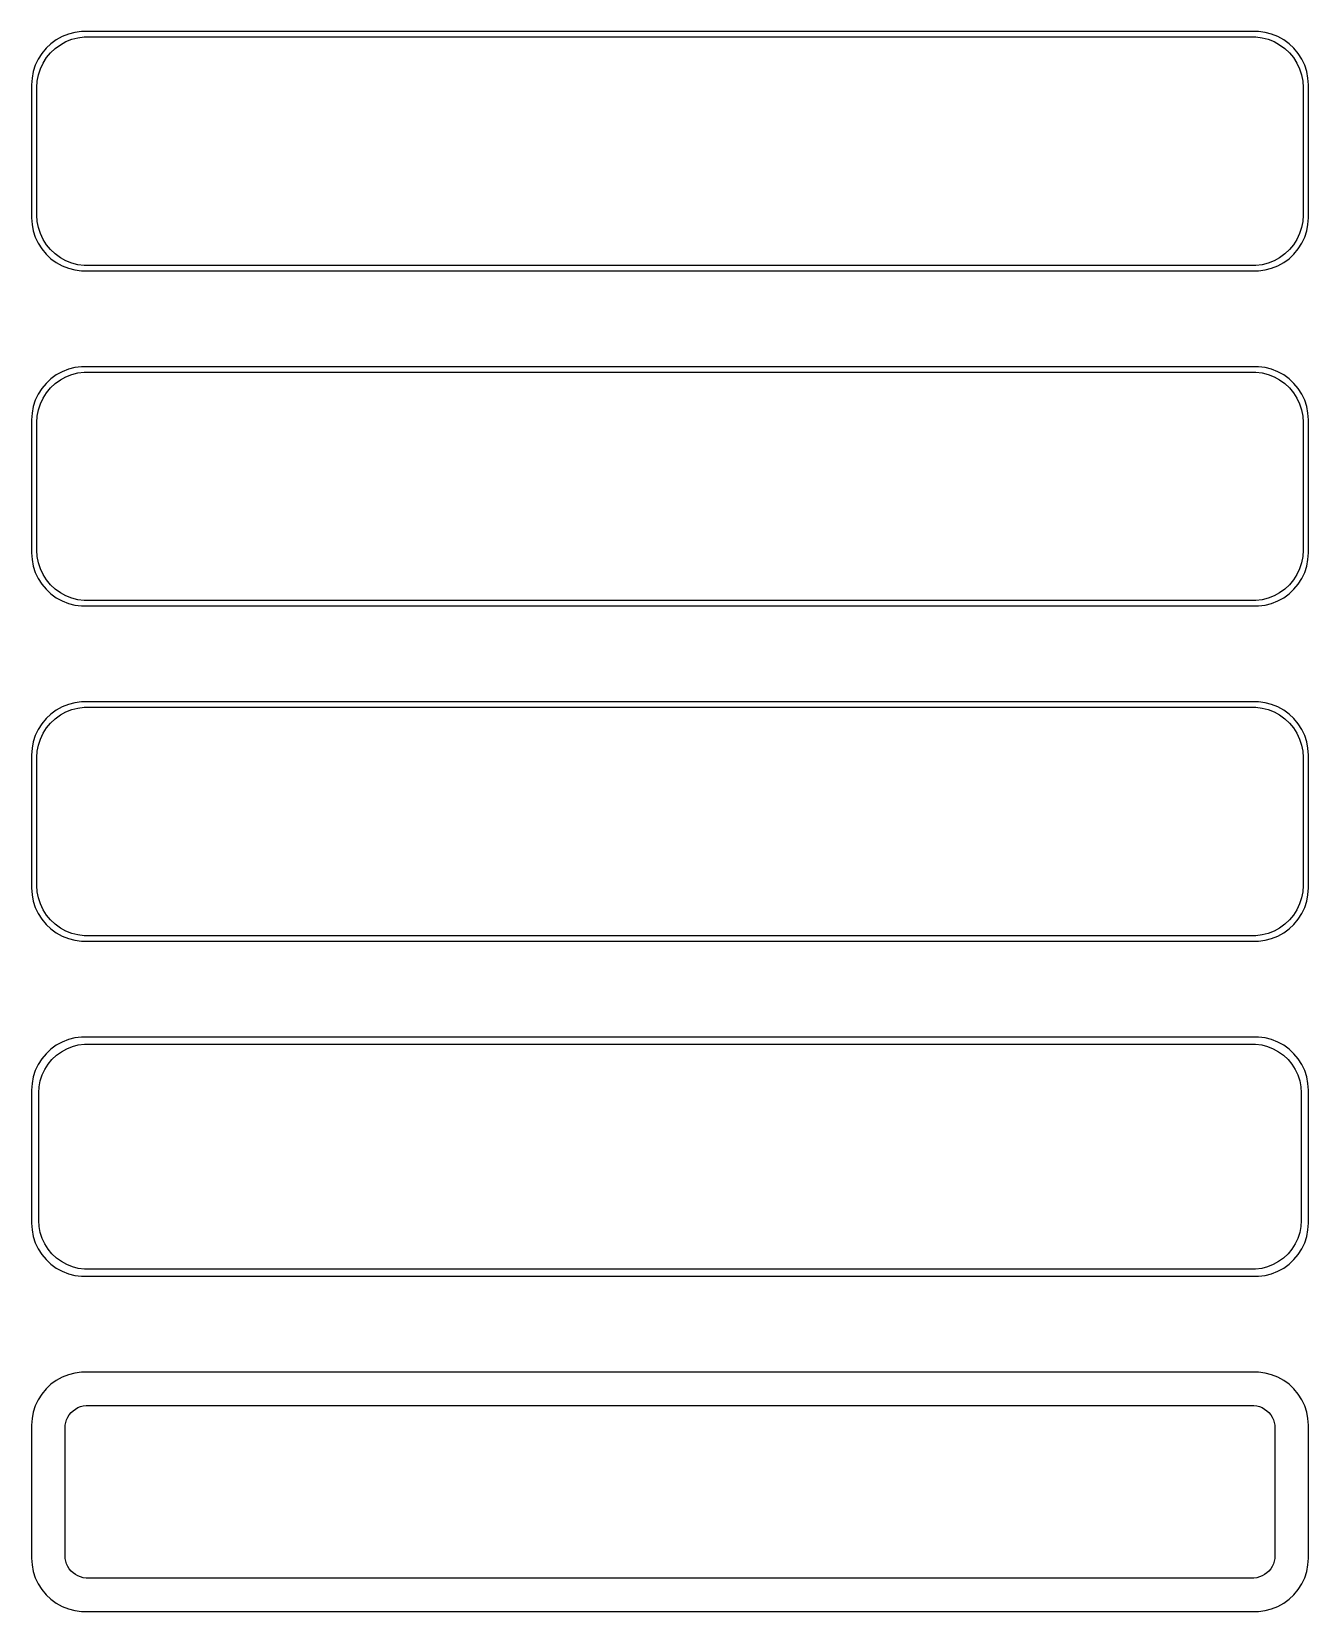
# Model space of a CAD drawing. Header units: metres. Extents: x -60 to 60, y 146 to 295.
import ezdxf

# ---------------------------------------------------------------- set-up
doc = ezdxf.new("R2010")
doc.units = ezdxf.units.M

msp = doc.modelspace()

# ---------------------------------------------------------------- linework, layer by layer
for p, q in [((-57.1289, 294.274), (-57.6791, 293.972)), ((-56.5451, 294.505), (-57.1289, 294.274)), ((-56.7724, 293.798), (-56.2178, 294.018)), ((-55.9369, 294.661), (-56.5451, 294.505)), ((-56.2178, 294.018), (-55.6401, 294.166)), ((-55.3139, 294.74), (-55.9369, 294.661)), ((-55.6401, 294.166), (-55.0482, 294.241)), ((55.3139, 294.74), (-55.3139, 294.74)), ((-55.0482, 294.241), (55.0482, 294.241)), ((55.0482, 294.241), (55.6401, 294.166)), ((55.9369, 294.661), (55.3139, 294.74)), ((55.6401, 294.166), (56.2178, 294.018)), ((56.5451, 294.505), (55.9369, 294.661)), ((56.2178, 294.018), (56.7724, 293.798)), ((57.1289, 294.274), (56.5451, 294.505)), ((57.6791, 293.972), (57.1289, 294.274)), ((-59.0451, 292.689), (-59.3815, 292.159)), ((-58.6448, 293.173), (-59.0451, 292.689)), ((-58.1871, 293.603), (-58.6448, 293.173)), ((-58.5928, 292.292), (-58.2126, 292.752)), ((-58.2126, 292.752), (-57.7778, 293.16)), ((-57.6791, 293.972), (-58.1871, 293.603)), ((-57.7778, 293.16), (-57.2952, 293.511)), ((-57.2952, 293.511), (-56.7724, 293.798)), ((56.7724, 293.798), (57.2952, 293.511)), ((57.2952, 293.511), (57.7778, 293.16)), ((58.1871, 293.603), (57.6791, 293.972)), ((57.7778, 293.16), (58.2126, 292.752)), ((58.6448, 293.173), (58.1871, 293.603)), ((58.2126, 292.752), (58.5928, 292.292)), ((59.0451, 292.689), (58.6448, 293.173)), ((59.3815, 292.159), (59.0451, 292.689)), ((-59.6489, 291.591), (-59.8429, 290.993)), ((-59.3815, 292.159), (-59.6489, 291.591)), ((-59.3508, 290.681), (-59.1664, 291.249)), ((-59.1664, 291.249), (-58.9124, 291.788)), ((-58.9124, 291.788), (-58.5928, 292.292)), ((58.5928, 292.292), (58.9124, 291.788)), ((58.9124, 291.788), (59.1664, 291.249)), ((59.1664, 291.249), (59.3508, 290.681)), ((59.6489, 291.591), (59.3815, 292.159)), ((59.8429, 290.993), (59.6489, 291.591)), ((-59.9606, 290.377), (-60, 289.75)), ((-60, 289.75), (-60, 277.25)), ((-59.8429, 290.993), (-59.9606, 290.377)), ((-59.5, 289.5), (-59.4625, 290.095)), ((-59.4625, 290.095), (-59.3508, 290.681)), ((59.3508, 290.681), (59.4625, 290.095)), ((59.4625, 290.095), (59.5, 289.5)), ((59.9606, 290.377), (59.8429, 290.993)), ((60, 289.75), (59.9606, 290.377)), ((60, 277.25), (60, 289.75)), ((-59.5, 277.5), (-59.5, 289.5)), ((59.5, 289.5), (59.5, 277.5)), ((-60, 277.25), (-59.9606, 276.623)), ((-59.9606, 276.623), (-59.8429, 276.007)), ((-59.4625, 276.905), (-59.5, 277.5)), ((-59.3508, 276.319), (-59.4625, 276.905)), ((-59.1664, 275.751), (-59.3508, 276.319)), ((59.3508, 276.319), (59.1664, 275.751)), ((59.4625, 276.905), (59.3508, 276.319)), ((59.5, 277.5), (59.4625, 276.905)), ((59.8429, 276.007), (59.9606, 276.623)), ((59.9606, 276.623), (60, 277.25)), ((-59.8429, 276.007), (-59.6489, 275.409)), ((-59.6489, 275.409), (-59.3815, 274.841)), ((-59.3815, 274.841), (-59.0451, 274.311)), ((-58.9124, 275.212), (-59.1664, 275.751)), ((-58.5928, 274.708), (-58.9124, 275.212)), ((-58.2126, 274.248), (-58.5928, 274.708)), ((58.5928, 274.708), (58.2126, 274.248)), ((58.9124, 275.212), (58.5928, 274.708)), ((59.1664, 275.751), (58.9124, 275.212)), ((59.0451, 274.311), (59.3815, 274.841)), ((59.3815, 274.841), (59.6489, 275.409)), ((59.6489, 275.409), (59.8429, 276.007)), ((-59.0451, 274.311), (-58.6448, 273.827)), ((-58.6448, 273.827), (-58.1871, 273.397)), ((-57.7778, 273.84), (-58.2126, 274.248)), ((-58.1871, 273.397), (-57.6791, 273.028)), ((-57.2952, 273.489), (-57.7778, 273.84)), ((-56.7724, 273.202), (-57.2952, 273.489)), ((57.2952, 273.489), (56.7724, 273.202)), ((57.7778, 273.84), (57.2952, 273.489)), ((57.6791, 273.028), (58.1871, 273.397)), ((58.2126, 274.248), (57.7778, 273.84)), ((58.1871, 273.397), (58.6448, 273.827)), ((58.6448, 273.827), (59.0451, 274.311)), ((-57.6791, 273.028), (-57.1289, 272.726)), ((-57.1289, 272.726), (-56.5451, 272.495)), ((-56.2178, 272.982), (-56.7724, 273.202)), ((-56.5451, 272.495), (-55.9369, 272.339)), ((-55.6401, 272.834), (-56.2178, 272.982)), ((-55.9369, 272.339), (-55.3139, 272.26)), ((-55.0482, 272.759), (-55.6401, 272.834)), ((-55.3139, 272.26), (55.3139, 272.26)), ((55.0482, 272.759), (-55.0482, 272.759)), ((55.6401, 272.834), (55.0482, 272.759)), ((55.3139, 272.26), (55.9369, 272.339)), ((56.2178, 272.982), (55.6401, 272.834)), ((55.9369, 272.339), (56.5451, 272.495)), ((56.7724, 273.202), (56.2178, 272.982)), ((56.5451, 272.495), (57.1289, 272.726)), ((57.1289, 272.726), (57.6791, 273.028)), ((-56.5451, 263.005), (-57.1289, 262.774)), ((-55.9369, 263.161), (-56.5451, 263.005)), ((-55.3139, 263.24), (-55.9369, 263.161)), ((55.3139, 263.24), (-55.3139, 263.24)), ((55.9369, 263.161), (55.3139, 263.24)), ((56.5451, 263.005), (55.9369, 263.161)), ((57.1289, 262.774), (56.5451, 263.005)), ((-58.6448, 261.673), (-59.0451, 261.189)), ((-58.1871, 262.103), (-58.6448, 261.673)), ((-58.2126, 261.252), (-57.7778, 261.66)), ((-57.6791, 262.472), (-58.1871, 262.103)), ((-57.7778, 261.66), (-57.2952, 262.011)), ((-57.1289, 262.774), (-57.6791, 262.472)), ((-57.2952, 262.011), (-56.7724, 262.298)), ((-56.7724, 262.298), (-56.2178, 262.518)), ((-56.2178, 262.518), (-55.6401, 262.666)), ((-55.6401, 262.666), (-55.0482, 262.741)), ((-55.0482, 262.741), (55.0482, 262.741)), ((55.0482, 262.741), (55.6401, 262.666)), ((55.6401, 262.666), (56.2178, 262.518)), ((56.2178, 262.518), (56.7724, 262.298)), ((56.7724, 262.298), (57.2952, 262.011)), ((57.6791, 262.472), (57.1289, 262.774)), ((57.2952, 262.011), (57.7778, 261.66)), ((58.1871, 262.103), (57.6791, 262.472)), ((57.7778, 261.66), (58.2126, 261.252)), ((58.6448, 261.673), (58.1871, 262.103)), ((59.0451, 261.189), (58.6448, 261.673)), ((-59.6489, 260.091), (-59.8429, 259.493)), ((-59.3815, 260.659), (-59.6489, 260.091)), ((-59.0451, 261.189), (-59.3815, 260.659)), ((-59.1664, 259.749), (-58.9124, 260.288)), ((-58.9124, 260.288), (-58.5928, 260.792)), ((-58.5928, 260.792), (-58.2126, 261.252)), ((58.2126, 261.252), (58.5928, 260.792)), ((58.5928, 260.792), (58.9124, 260.288)), ((58.9124, 260.288), (59.1664, 259.749)), ((59.3815, 260.659), (59.0451, 261.189)), ((59.6489, 260.091), (59.3815, 260.659)), ((59.8429, 259.493), (59.6489, 260.091)), ((-59.9606, 258.877), (-60, 258.25)), ((-59.8429, 259.493), (-59.9606, 258.877)), ((-59.5, 258), (-59.4625, 258.595)), ((-59.4625, 258.595), (-59.3508, 259.181)), ((-59.3508, 259.181), (-59.1664, 259.749)), ((59.1664, 259.749), (59.3508, 259.181)), ((59.3508, 259.181), (59.4625, 258.595)), ((59.4625, 258.595), (59.5, 258)), ((59.9606, 258.877), (59.8429, 259.493)), ((60, 258.25), (59.9606, 258.877)), ((-60, 258.25), (-60, 245.75)), ((-59.5, 246), (-59.5, 258)), ((59.5, 258), (59.5, 246)), ((60, 245.75), (60, 258.25)), ((-60, 245.75), (-59.9606, 245.123)), ((-59.9606, 245.123), (-59.8429, 244.507)), ((-59.4625, 245.405), (-59.5, 246)), ((-59.3508, 244.819), (-59.4625, 245.405)), ((59.4625, 245.405), (59.3508, 244.819)), ((59.5, 246), (59.4625, 245.405)), ((59.8429, 244.507), (59.9606, 245.123)), ((59.9606, 245.123), (60, 245.75)), ((-59.8429, 244.507), (-59.6489, 243.909)), ((-59.6489, 243.909), (-59.3815, 243.341)), ((-59.1664, 244.251), (-59.3508, 244.819)), ((-58.9124, 243.712), (-59.1664, 244.251)), ((-58.5928, 243.208), (-58.9124, 243.712)), ((58.9124, 243.712), (58.5928, 243.208)), ((59.1664, 244.251), (58.9124, 243.712)), ((59.3508, 244.819), (59.1664, 244.251)), ((59.3815, 243.341), (59.6489, 243.909)), ((59.6489, 243.909), (59.8429, 244.507)), ((-59.3815, 243.341), (-59.0451, 242.811)), ((-59.0451, 242.811), (-58.6448, 242.327)), ((-58.6448, 242.327), (-58.1871, 241.897)), ((-58.2126, 242.748), (-58.5928, 243.208)), ((-57.7778, 242.34), (-58.2126, 242.748)), ((-57.2952, 241.989), (-57.7778, 242.34)), ((57.7778, 242.34), (57.2952, 241.989)), ((58.2126, 242.748), (57.7778, 242.34)), ((58.1871, 241.897), (58.6448, 242.327)), ((58.5928, 243.208), (58.2126, 242.748)), ((58.6448, 242.327), (59.0451, 242.811)), ((59.0451, 242.811), (59.3815, 243.341)), ((-58.1871, 241.897), (-57.6791, 241.528)), ((-57.6791, 241.528), (-57.1289, 241.226)), ((-56.7724, 241.702), (-57.2952, 241.989)), ((-57.1289, 241.226), (-56.5451, 240.995)), ((-56.2178, 241.482), (-56.7724, 241.702)), ((-56.5451, 240.995), (-55.9369, 240.839)), ((-55.6401, 241.334), (-56.2178, 241.482)), ((-55.9369, 240.839), (-55.3139, 240.76)), ((-55.0482, 241.259), (-55.6401, 241.334)), ((-55.3139, 240.76), (55.3139, 240.76)), ((55.0482, 241.259), (-55.0482, 241.259)), ((55.6401, 241.334), (55.0482, 241.259)), ((55.3139, 240.76), (55.9369, 240.839)), ((56.2178, 241.482), (55.6401, 241.334)), ((55.9369, 240.839), (56.5451, 240.995)), ((56.7724, 241.702), (56.2178, 241.482)), ((56.5451, 240.995), (57.1289, 241.226)), ((57.2952, 241.989), (56.7724, 241.702)), ((57.1289, 241.226), (57.6791, 241.528)), ((57.6791, 241.528), (58.1871, 241.897)), ((-55.9369, 231.661), (-56.5451, 231.505)), ((-55.3139, 231.74), (-55.9369, 231.661)), ((55.3139, 231.74), (-55.3139, 231.74)), ((55.9369, 231.661), (55.3139, 231.74)), ((56.5451, 231.505), (55.9369, 231.661)), ((-58.6448, 230.173), (-59.0451, 229.689)), ((-58.1871, 230.603), (-58.6448, 230.173)), ((-58.2126, 229.752), (-57.7778, 230.16)), ((-57.6791, 230.972), (-58.1871, 230.603)), ((-57.7778, 230.16), (-57.2952, 230.511)), ((-57.1289, 231.274), (-57.6791, 230.972)), ((-57.2952, 230.511), (-56.7724, 230.798)), ((-56.5451, 231.505), (-57.1289, 231.274)), ((-56.7724, 230.798), (-56.2178, 231.018)), ((-56.2178, 231.018), (-55.6401, 231.166)), ((-55.6401, 231.166), (-55.0482, 231.241)), ((-55.0482, 231.241), (55.0482, 231.241)), ((55.0482, 231.241), (55.6401, 231.166)), ((55.6401, 231.166), (56.2178, 231.018)), ((56.2178, 231.018), (56.7724, 230.798)), ((57.1289, 231.274), (56.5451, 231.505)), ((56.7724, 230.798), (57.2952, 230.511)), ((57.6791, 230.972), (57.1289, 231.274)), ((57.2952, 230.511), (57.7778, 230.16)), ((58.1871, 230.603), (57.6791, 230.972)), ((57.7778, 230.16), (58.2126, 229.752)), ((58.6448, 230.173), (58.1871, 230.603)), ((59.0451, 229.689), (58.6448, 230.173)), ((-59.3815, 229.159), (-59.6489, 228.591)), ((-59.0451, 229.689), (-59.3815, 229.159)), ((-59.1664, 228.249), (-58.9124, 228.788)), ((-58.9124, 228.788), (-58.5928, 229.292)), ((-58.5928, 229.292), (-58.2126, 229.752)), ((58.2126, 229.752), (58.5928, 229.292)), ((58.5928, 229.292), (58.9124, 228.788)), ((58.9124, 228.788), (59.1664, 228.249)), ((59.3815, 229.159), (59.0451, 229.689)), ((59.6489, 228.591), (59.3815, 229.159)), ((-59.9606, 227.377), (-60, 226.75)), ((-59.8429, 227.993), (-59.9606, 227.377)), ((-59.6489, 228.591), (-59.8429, 227.993)), ((-59.4625, 227.095), (-59.3508, 227.681)), ((-59.3508, 227.681), (-59.1664, 228.249)), ((59.1664, 228.249), (59.3508, 227.681)), ((59.3508, 227.681), (59.4625, 227.095)), ((59.8429, 227.993), (59.6489, 228.591)), ((59.9606, 227.377), (59.8429, 227.993)), ((60, 226.75), (59.9606, 227.377)), ((-60, 226.75), (-60, 214.25)), ((-59.5, 226.5), (-59.4625, 227.095)), ((-59.5, 214.5), (-59.5, 226.5)), ((59.4625, 227.095), (59.5, 226.5)), ((59.5, 226.5), (59.5, 214.5)), ((60, 214.25), (60, 226.75)), ((-60, 214.25), (-59.9606, 213.623)), ((-59.4625, 213.905), (-59.5, 214.5)), ((-59.3508, 213.319), (-59.4625, 213.905)), ((59.4625, 213.905), (59.3508, 213.319)), ((59.5, 214.5), (59.4625, 213.905)), ((59.9606, 213.623), (60, 214.25)), ((-59.9606, 213.623), (-59.8429, 213.007)), ((-59.8429, 213.007), (-59.6489, 212.409)), ((-59.6489, 212.409), (-59.3815, 211.841)), ((-59.1664, 212.751), (-59.3508, 213.319)), ((-58.9124, 212.212), (-59.1664, 212.751)), ((59.1664, 212.751), (58.9124, 212.212)), ((59.3508, 213.319), (59.1664, 212.751)), ((59.3815, 211.841), (59.6489, 212.409)), ((59.6489, 212.409), (59.8429, 213.007)), ((59.8429, 213.007), (59.9606, 213.623)), ((-59.3815, 211.841), (-59.0451, 211.311)), ((-59.0451, 211.311), (-58.6448, 210.827)), ((-58.5928, 211.708), (-58.9124, 212.212)), ((-58.2126, 211.248), (-58.5928, 211.708)), ((-57.7778, 210.84), (-58.2126, 211.248)), ((58.2126, 211.248), (57.7778, 210.84)), ((58.5928, 211.708), (58.2126, 211.248)), ((58.9124, 212.212), (58.5928, 211.708)), ((58.6448, 210.827), (59.0451, 211.311)), ((59.0451, 211.311), (59.3815, 211.841)), ((-58.6448, 210.827), (-58.1871, 210.397)), ((-58.1871, 210.397), (-57.6791, 210.028)), ((-57.2952, 210.489), (-57.7778, 210.84)), ((-57.6791, 210.028), (-57.1289, 209.726)), ((-56.7724, 210.202), (-57.2952, 210.489)), ((-57.1289, 209.726), (-56.5451, 209.495)), ((-56.2178, 209.982), (-56.7724, 210.202)), ((-56.5451, 209.495), (-55.9369, 209.339)), ((-55.6401, 209.834), (-56.2178, 209.982)), ((-55.0482, 209.759), (-55.6401, 209.834)), ((55.0482, 209.759), (-55.0482, 209.759)), ((55.6401, 209.834), (55.0482, 209.759)), ((56.2178, 209.982), (55.6401, 209.834)), ((55.9369, 209.339), (56.5451, 209.495)), ((56.7724, 210.202), (56.2178, 209.982)), ((56.5451, 209.495), (57.1289, 209.726)), ((57.2952, 210.489), (56.7724, 210.202)), ((57.1289, 209.726), (57.6791, 210.028)), ((57.7778, 210.84), (57.2952, 210.489)), ((57.6791, 210.028), (58.1871, 210.397)), ((58.1871, 210.397), (58.6448, 210.827)), ((-55.9369, 209.339), (-55.3139, 209.26)), ((-55.3139, 209.26), (55.3139, 209.26)), ((55.3139, 209.26), (55.9369, 209.339)), ((-58.1871, 199.103), (-58.6448, 198.673)), ((-57.6791, 199.472), (-58.1871, 199.103)), ((-57.1289, 199.774), (-57.6791, 199.472)), ((-57.2032, 198.866), (-56.6994, 199.143)), ((-56.5451, 200.005), (-57.1289, 199.774)), ((-56.6994, 199.143), (-56.1648, 199.354)), ((-55.9369, 200.161), (-56.5451, 200.005)), ((-56.1648, 199.354), (-55.6079, 199.497)), ((-55.3139, 200.24), (-55.9369, 200.161)), ((-55.6079, 199.497), (-55.0375, 199.569)), ((55.3139, 200.24), (-55.3139, 200.24)), ((-55.0375, 199.569), (55.0375, 199.569)), ((55.0375, 199.569), (55.6079, 199.497)), ((55.9369, 200.161), (55.3139, 200.24)), ((55.6079, 199.497), (56.1648, 199.354)), ((56.5451, 200.005), (55.9369, 200.161)), ((56.1648, 199.354), (56.6994, 199.143)), ((57.1289, 199.774), (56.5451, 200.005)), ((56.6994, 199.143), (57.2032, 198.866)), ((57.6791, 199.472), (57.1289, 199.774)), ((58.1871, 199.103), (57.6791, 199.472)), ((58.6448, 198.673), (58.1871, 199.103)), ((-59.3815, 197.659), (-59.6489, 197.091)), ((-59.0451, 198.189), (-59.3815, 197.659)), ((-58.6448, 198.673), (-59.0451, 198.189)), ((-58.7621, 197.206), (-58.454, 197.691)), ((-58.454, 197.691), (-58.0875, 198.134)), ((-58.0875, 198.134), (-57.6684, 198.528)), ((-57.6684, 198.528), (-57.2032, 198.866)), ((57.2032, 198.866), (57.6684, 198.528)), ((57.6684, 198.528), (58.0875, 198.134)), ((58.0875, 198.134), (58.454, 197.691)), ((58.454, 197.691), (58.7621, 197.206)), ((59.0451, 198.189), (58.6448, 198.673)), ((59.3815, 197.659), (59.0451, 198.189)), ((59.6489, 197.091), (59.3815, 197.659)), ((-59.8429, 196.493), (-59.9606, 195.877)), ((-59.6489, 197.091), (-59.8429, 196.493)), ((-59.2923, 195.574), (-59.1846, 196.139)), ((-59.1846, 196.139), (-59.0069, 196.685)), ((-59.0069, 196.685), (-58.7621, 197.206)), ((58.7621, 197.206), (59.0069, 196.685)), ((59.0069, 196.685), (59.1846, 196.139)), ((59.1846, 196.139), (59.2923, 195.574)), ((59.8429, 196.493), (59.6489, 197.091)), ((59.9606, 195.877), (59.8429, 196.493)), ((-59.9606, 195.877), (-60, 195.25)), ((-60, 195.25), (-60, 182.75)), ((-59.3284, 195), (-59.2923, 195.574)), ((-59.3284, 183), (-59.3284, 195)), ((59.2923, 195.574), (59.3284, 195)), ((59.3284, 195), (59.3284, 183)), ((60, 195.25), (59.9606, 195.877)), ((60, 182.75), (60, 195.25)), ((-60, 182.75), (-59.9606, 182.123)), ((-59.2923, 182.426), (-59.3284, 183)), ((59.3284, 183), (59.2923, 182.426)), ((59.9606, 182.123), (60, 182.75)), ((-59.9606, 182.123), (-59.8429, 181.507)), ((-59.8429, 181.507), (-59.6489, 180.909)), ((-59.1846, 181.861), (-59.2923, 182.426)), ((-59.0069, 181.315), (-59.1846, 181.861)), ((-58.7621, 180.794), (-59.0069, 181.315)), ((59.0069, 181.315), (58.7621, 180.794)), ((59.1846, 181.861), (59.0069, 181.315)), ((59.2923, 182.426), (59.1846, 181.861)), ((59.6489, 180.909), (59.8429, 181.507)), ((59.8429, 181.507), (59.9606, 182.123)), ((-59.6489, 180.909), (-59.3815, 180.341)), ((-59.3815, 180.341), (-59.0451, 179.811)), ((-59.0451, 179.811), (-58.6448, 179.327)), ((-58.454, 180.309), (-58.7621, 180.794)), ((-58.0875, 179.866), (-58.454, 180.309)), ((-57.6684, 179.472), (-58.0875, 179.866)), ((58.0875, 179.866), (57.6684, 179.472)), ((58.454, 180.309), (58.0875, 179.866)), ((58.7621, 180.794), (58.454, 180.309)), ((58.6448, 179.327), (59.0451, 179.811)), ((59.0451, 179.811), (59.3815, 180.341)), ((59.3815, 180.341), (59.6489, 180.909)), ((-58.6448, 179.327), (-58.1871, 178.897)), ((-58.1871, 178.897), (-57.6791, 178.528)), ((-57.6791, 178.528), (-57.1289, 178.226)), ((-57.2032, 179.134), (-57.6684, 179.472)), ((-56.6994, 178.857), (-57.2032, 179.134)), ((-57.1289, 178.226), (-56.5451, 177.995)), ((-56.1648, 178.646), (-56.6994, 178.857)), ((-55.6079, 178.503), (-56.1648, 178.646)), ((-55.0375, 178.431), (-55.6079, 178.503)), ((55.0375, 178.431), (-55.0375, 178.431)), ((55.6079, 178.503), (55.0375, 178.431)), ((56.1648, 178.646), (55.6079, 178.503)), ((56.6994, 178.857), (56.1648, 178.646)), ((56.5451, 177.995), (57.1289, 178.226)), ((57.2032, 179.134), (56.6994, 178.857)), ((57.1289, 178.226), (57.6791, 178.528)), ((57.6684, 179.472), (57.2032, 179.134)), ((57.6791, 178.528), (58.1871, 178.897)), ((58.1871, 178.897), (58.6448, 179.327)), ((-56.5451, 177.995), (-55.9369, 177.839)), ((-55.9369, 177.839), (-55.3139, 177.76)), ((-55.3139, 177.76), (55.3139, 177.76)), ((55.3139, 177.76), (55.9369, 177.839)), ((55.9369, 177.839), (56.5451, 177.995)), ((-57.6791, 167.972), (-58.1871, 167.603)), ((-57.1289, 168.274), (-57.6791, 167.972)), ((-56.5451, 168.505), (-57.1289, 168.274)), ((-55.9369, 168.661), (-56.5451, 168.505)), ((-55.3139, 168.74), (-55.9369, 168.661)), ((55.3139, 168.74), (-55.3139, 168.74)), ((55.9369, 168.661), (55.3139, 168.74)), ((56.5451, 168.505), (55.9369, 168.661)), ((57.1289, 168.274), (56.5451, 168.505)), ((57.6791, 167.972), (57.1289, 168.274)), ((58.1871, 167.603), (57.6791, 167.972)), ((-59.0451, 166.689), (-59.3815, 166.159)), ((-58.6448, 167.173), (-59.0451, 166.689)), ((-58.1871, 167.603), (-58.6448, 167.173)), ((58.6448, 167.173), (58.1871, 167.603)), ((59.0451, 166.689), (58.6448, 167.173)), ((59.3815, 166.159), (59.0451, 166.689)), ((-59.8429, 164.993), (-59.9606, 164.377)), ((-59.6489, 165.591), (-59.8429, 164.993)), ((-59.3815, 166.159), (-59.6489, 165.591)), ((-56.4567, 164.74), (-56.2879, 164.944)), ((-56.2879, 164.944), (-56.0947, 165.125)), ((-56.0947, 165.125), (-55.8804, 165.281)), ((-55.8804, 165.281), (-55.6482, 165.409)), ((-55.6482, 165.409), (-55.4019, 165.506)), ((-55.4019, 165.506), (-55.1453, 165.572)), ((-55.1453, 165.572), (-54.8825, 165.605)), ((-54.8825, 165.605), (54.8825, 165.605)), ((54.8825, 165.605), (55.1453, 165.572)), ((55.1453, 165.572), (55.4019, 165.506)), ((55.4019, 165.506), (55.6482, 165.409)), ((55.6482, 165.409), (55.8804, 165.281)), ((55.8804, 165.281), (56.0947, 165.125)), ((56.0947, 165.125), (56.2879, 164.944)), ((56.2879, 164.944), (56.4567, 164.74)), ((59.6489, 165.591), (59.3815, 166.159)), ((59.8429, 164.993), (59.6489, 165.591)), ((59.9606, 164.377), (59.8429, 164.993)), ((-59.9606, 164.377), (-60, 163.75)), ((-60, 163.75), (-60, 151.25)), ((-56.8596, 163.5), (-56.843, 163.764)), ((-56.8596, 151.5), (-56.8596, 163.5)), ((-56.843, 163.764), (-56.7934, 164.025)), ((-56.7934, 164.025), (-56.7115, 164.277)), ((-56.7115, 164.277), (-56.5987, 164.516)), ((-56.5987, 164.516), (-56.4567, 164.74)), ((56.4567, 164.74), (56.5987, 164.516)), ((56.5987, 164.516), (56.7115, 164.277)), ((56.7115, 164.277), (56.7934, 164.025)), ((56.7934, 164.025), (56.843, 163.764)), ((56.843, 163.764), (56.8596, 163.5)), ((56.8596, 163.5), (56.8596, 151.5)), ((60, 163.75), (59.9606, 164.377)), ((60, 151.25), (60, 163.75)), ((-56.843, 151.236), (-56.8596, 151.5)), ((56.8596, 151.5), (56.843, 151.236)), ((-60, 151.25), (-59.9606, 150.623)), ((-59.9606, 150.623), (-59.8429, 150.007)), ((-59.8429, 150.007), (-59.6489, 149.409)), ((-56.7934, 150.975), (-56.843, 151.236)), ((-56.7115, 150.723), (-56.7934, 150.975)), ((-56.5987, 150.484), (-56.7115, 150.723)), ((-56.4567, 150.26), (-56.5987, 150.484)), ((-56.2879, 150.056), (-56.4567, 150.26)), ((-56.0947, 149.875), (-56.2879, 150.056)), ((56.2879, 150.056), (56.0947, 149.875)), ((56.4567, 150.26), (56.2879, 150.056)), ((56.5987, 150.484), (56.4567, 150.26)), ((56.7115, 150.723), (56.5987, 150.484)), ((56.7934, 150.975), (56.7115, 150.723)), ((56.843, 151.236), (56.7934, 150.975)), ((59.6489, 149.409), (59.8429, 150.007)), ((59.8429, 150.007), (59.9606, 150.623)), ((59.9606, 150.623), (60, 151.25)), ((-59.6489, 149.409), (-59.3815, 148.841)), ((-59.3815, 148.841), (-59.0451, 148.311)), ((-55.8804, 149.719), (-56.0947, 149.875)), ((-55.6482, 149.591), (-55.8804, 149.719)), ((-55.4019, 149.494), (-55.6482, 149.591)), ((-55.1453, 149.428), (-55.4019, 149.494)), ((-54.8825, 149.395), (-55.1453, 149.428)), ((54.8825, 149.395), (-54.8825, 149.395)), ((55.1453, 149.428), (54.8825, 149.395)), ((55.4019, 149.494), (55.1453, 149.428)), ((55.6482, 149.591), (55.4019, 149.494)), ((55.8804, 149.719), (55.6482, 149.591)), ((56.0947, 149.875), (55.8804, 149.719)), ((59.0451, 148.311), (59.3815, 148.841)), ((59.3815, 148.841), (59.6489, 149.409)), ((-59.0451, 148.311), (-58.6448, 147.827)), ((-58.6448, 147.827), (-58.1871, 147.397)), ((-58.1871, 147.397), (-57.6791, 147.028)), ((-57.6791, 147.028), (-57.1289, 146.726)), ((57.1289, 146.726), (57.6791, 147.028)), ((57.6791, 147.028), (58.1871, 147.397)), ((58.1871, 147.397), (58.6448, 147.827)), ((58.6448, 147.827), (59.0451, 148.311)), ((-57.1289, 146.726), (-56.5451, 146.495)), ((-56.5451, 146.495), (-55.9369, 146.339)), ((-55.9369, 146.339), (-55.3139, 146.26)), ((-55.3139, 146.26), (55.3139, 146.26)), ((55.3139, 146.26), (55.9369, 146.339)), ((55.9369, 146.339), (56.5451, 146.495)), ((56.5451, 146.495), (57.1289, 146.726))]:
    msp.add_line(p, q)

doc.saveas('drawing.dxf')
